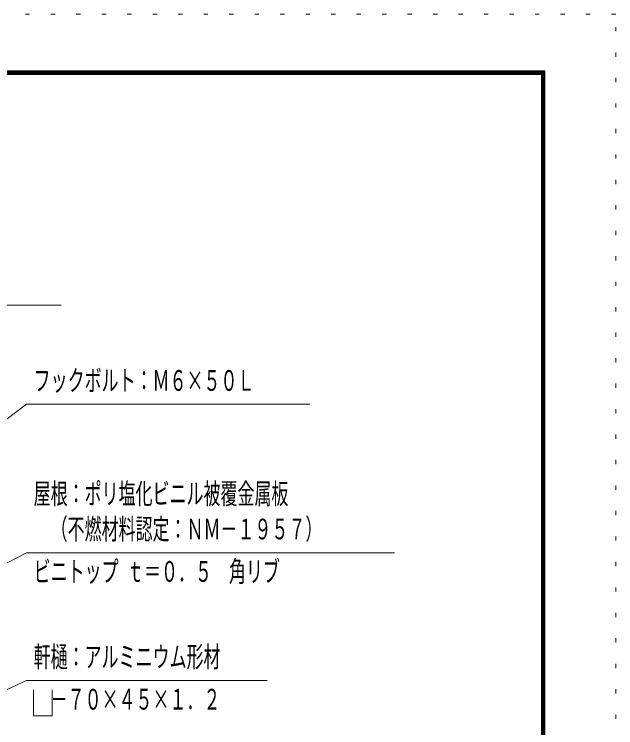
# Model space of a CAD drawing. Units: millimetres, scale not verified. Extents: x -23257 to 23268, y -10500 to 10500.
# Drawn here: x 19020 to 23268, y 5458 to 10500 of the extents above; entities that cross this region are included whole.
import ezdxf
from ezdxf.enums import TextEntityAlignment as Align

# ---------------------------------------------------------------- set-up
doc = ezdxf.new("R2010")
doc.units = ezdxf.units.MM
doc.header["$LTSCALE"] = 60
doc.linetypes.add('USER2', pattern=[3, 0.5, -2.5])
for name, color, linetype, lineweight in [('0-2_F-E_J_ADD', 5, 'USER2', 18), ('2-0__2-5_3DIM', 3, 'Continuous', 18), ('2-4__F-F_4PAPAER', 5, 'Continuous', 18)]:
    doc.layers.add(name, color=color, linetype=linetype, lineweight=lineweight)
doc.styles.add('ＭＳ ゴシック', font='')
doc.styles.get('ＭＳ ゴシック').set_extended_font_data('MS Gothic')

msp = doc.modelspace()

# ---------------------------------------------------------------- linework, layer by layer
at = {"layer": '0-2_F-E_J_ADD'}
msp.add_lwpolyline([(-6432.19, 10500), (-6432.19, -10500), (23267.81, -10500), (23267.81, 10500)], close=True, dxfattribs=at)
at = {"layer": '2-0__2-5_3DIM'}
for p, q in [((18012.2, 6132.39), (19106.4, 6694.93)), ((19106.4, 6694.93), (21706.4, 6694.93))]:
    msp.add_line(p, q, dxfattribs=at)
for points in [[(15999.42, 6298.37), (17201.3, 8444.93), (19351.3, 8444.93)], [(21106.39, 7744.93), (19106.4, 7744.93), (17369.02, 6427.52)], [(18429.13, 5478.5), (19106.4, 5791.9), (20806.4, 5791.9)], [(19288.04, 5725.85), (19288.04, 5541.9), (19156.4, 5541.9), (19156.4, 5725.85)]]:
    msp.add_lwpolyline(points, dxfattribs=at)
at = {"layer": '2-4__F-F_4PAPAER'}
for points in [[(22767.81, -10000), (-5932.19, -10000), (-5932.19, 10100), (22767.81, 10100)], [(22765.31, -9997.5), (-5929.69, -9997.5), (-5929.69, 10097.5), (22765.31, 10097.5)], [(22762.81, -9995), (22762.81, 10095), (-5927.19, 10095), (-5927.19, -9995)], [(22760.31, -9992.5), (-5924.69, -9992.5), (-5924.69, 10092.5), (22760.31, 10092.5)], [(22757.81, -9990), (22757.81, 10090), (-5922.19, 10090), (-5922.19, -9990)], [(22755.31, -9987.5), (-5919.69, -9987.5), (-5919.69, 10087.5), (22755.31, 10087.5)], [(22752.81, -9985), (22752.81, 10085), (-5917.19, 10085), (-5917.19, -9985)], [(22750.31, -9982.5), (-5914.69, -9982.5), (-5914.69, 10082.5), (22750.31, 10082.5)], [(22747.81, -9980), (22747.81, 10080), (-5912.19, 10080), (-5912.19, -9980)], [(22745.31, -9977.5), (-5909.69, -9977.5), (-5909.69, 10077.5), (22745.31, 10077.5)], [(22742.81, -9975), (-5907.19, -9975), (-5907.19, 10075), (22742.81, 10075)]]:
    msp.add_lwpolyline(points, close=True, dxfattribs=at)

# ---------------------------------------------------------------- texts
at = {"layer": '2-0__2-5_3DIM', "color": 7, "style": 'ＭＳ ゴシック', "width": 0.6}
for s, p in [('フックボルト：Ｍ６×５０Ｌ', (19156.4, 7794.93)), ('屋根：ポリ塩化ビニル被覆金属板', (19156.4, 6994.93)), ('\u3000（不燃材料認定：ＮＭ－１９５７）', (19156.4, 6744.93)), ('ビニトップ ｔ＝０．５\u3000角リブ', (19156.4, 6444.93)), ('軒樋：アルミニウム形材', (19156.4, 5841.9)), ('\u3000－７０×４５×１．２', (19156.4, 5541.9))]:
    msp.add_text(s, height=146.6, dxfattribs=at).set_placement(p, align=Align.BOTTOM_LEFT)

doc.saveas('drawing.dxf')
